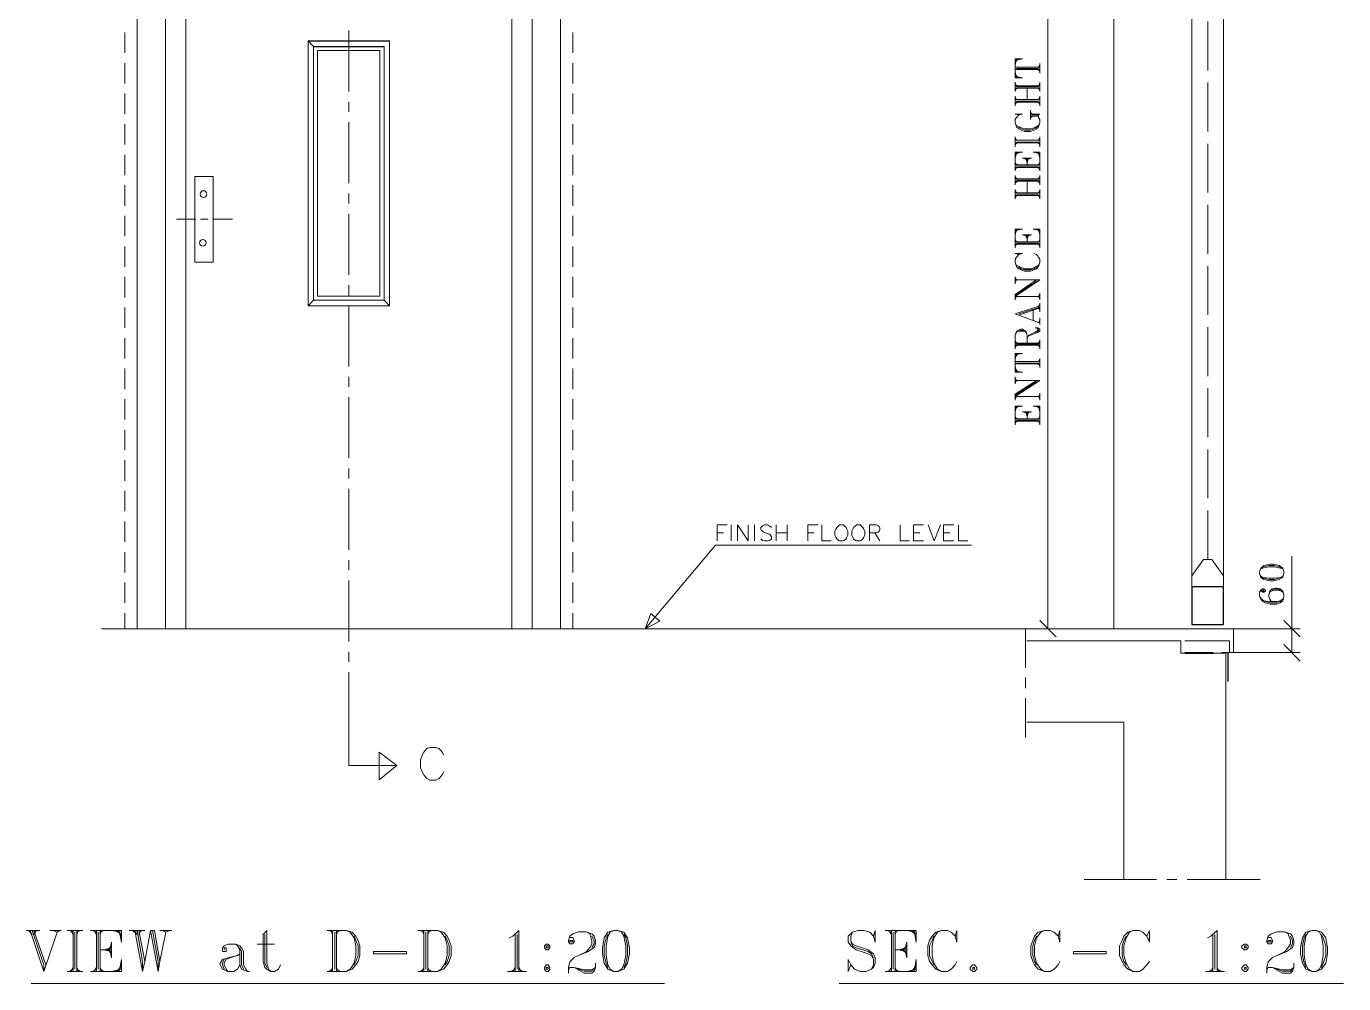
# Model space of a CAD drawing. Header units: millimetres. Extents: x -60342 to 1024385, y -25305 to 32879.
# Drawn here: x -60342 to -57109, y 27649 to 29997 of the extents above; entities that cross this region are included whole.
import ezdxf

# ---------------------------------------------------------------- set-up
doc = ezdxf.new("R2010")
doc.units = ezdxf.units.MM
doc.linetypes.add('ACAD_ISO02W100', pattern=[15, 12, -3])
doc.layers.add('DL', color=8, linetype='ACAD_ISO02W100', lineweight=0)

msp = doc.modelspace()

# ---------------------------------------------------------------- linework, layer by layer
at = {"color": 7, "linetype": 'Continuous', "lineweight": 20, "transparency": 33554666}
for p, q in [((-59150.779, 30893.38, -137), (-59150.779, 28519.12, -137)), ((-60000.779, 30519.539, -137), (-60000.779, 28519.12, -137)), ((-59100.779, 30519.539, -137), (-59100.779, 28519.12, -137)), ((-59926.169, 29523.851, -137), (-59973.561, 29523.851, -137)), ((-59895.943, 29523.851, -137), (-59914.228, 29523.851, -137)), ((-59885.363, 29523.851, -137), (-59835.788, 29523.851, -137)), ((-57481.153, 28649.319, -137), (-57452.661, 28689.319, -137)), ((-57452.661, 28689.319, -137), (-57432.212, 28689.319, -137)), ((-57403.719, 28649.319, -137), (-57432.212, 28689.319, -137))]:
    msp.add_line(p, q, dxfattribs=at)
for p, q in [((-59650.548, 29961.578, -137), (-59450.761, 29961.578, -137)), ((-59637.223, 29948.254, -137), (-59464.085, 29948.254, -137))]:
    msp.add_line(p, q)
at = {"color": 7, "linetype": 'Continuous', "lineweight": 20, "true_color": 0x000007, "transparency": 33554666, "elevation": -137}
for points in [[(-57673.114, 28519.12), (-57673.114, 31188.08)], [(-57834.522, 28519.12), (-57834.522, 31005.845)], [(-60070.284, 28519.12), (-60070.284, 30689.277), (-59031.025, 30689.277), (-59031.025, 28519.12)], [(-57481.153, 28529.534), (-57481.153, 30539.324), (-57403.719, 30539.324)], [(-57403.719, 28529.534), (-57403.719, 30539.324)], [(-57914.706, 29913.477), (-57897.003, 29917.643)], [(-57914.706, 29902.023), (-57911.582, 29917.643)], [(-57914.706, 29908.271), (-57908.458, 29917.643)], [(-57914.706, 29911.395), (-57906.375, 29917.643)], [(-57897.003, 29917.643), (-57914.706, 29917.643), (-57914.706, 29870.782)], [(-57914.706, 29896.816), (-57854.308, 29896.816)], [(-57914.706, 29891.609), (-57854.308, 29891.609)], [(-57914.706, 29885.361), (-57911.582, 29870.782)], [(-57914.706, 29880.155), (-57908.458, 29870.782)], [(-57914.706, 29877.03), (-57906.375, 29870.782)], [(-57911.582, 29893.692), (-57857.432, 29893.692)], [(-57859.515, 29896.816), (-57854.308, 29899.94)], [(-57859.515, 29891.609), (-57854.308, 29888.485)], [(-57857.432, 29896.816), (-57854.308, 29902.023)], [(-57857.432, 29891.609), (-57854.308, 29885.361)], [(-57854.308, 29882.237), (-57854.308, 29906.188)], [(-57914.706, 29873.906), (-57897.003, 29870.782)], [(-57914.706, 29870.782), (-57897.003, 29870.782)], [(-57914.706, 29837.459), (-57914.706, 29860.369)], [(-57914.706, 29857.245), (-57911.582, 29850.997)], [(-57914.706, 29854.121), (-57908.458, 29850.997)], [(-57914.706, 29850.997), (-57854.308, 29850.997)], [(-57914.706, 29845.79), (-57854.308, 29845.79)], [(-57914.706, 29839.542), (-57911.582, 29845.79)], [(-57914.706, 29842.666), (-57908.458, 29845.79)], [(-57911.582, 29848.914), (-57857.432, 29848.914)], [(-57885.548, 29817.674), (-57885.548, 29845.79)], [(-57859.515, 29850.997), (-57854.308, 29854.121)], [(-57859.515, 29845.79), (-57854.308, 29842.666)], [(-57857.432, 29850.997), (-57854.308, 29857.245)], [(-57857.432, 29845.79), (-57854.308, 29839.542)], [(-57854.308, 29837.459), (-57854.308, 29860.369)], [(-57914.706, 29802.054), (-57914.706, 29826.005)], [(-57914.706, 29822.881), (-57911.582, 29817.674)], [(-57914.706, 29819.757), (-57908.458, 29817.674)], [(-57914.706, 29817.674), (-57854.308, 29817.674)], [(-57911.582, 29813.509), (-57857.432, 29813.509)], [(-57859.515, 29817.674), (-57854.308, 29819.757)], [(-57857.432, 29817.674), (-57854.308, 29822.881)], [(-57854.308, 29802.054), (-57854.308, 29826.005)], [(-57914.706, 29811.426), (-57854.308, 29811.426)], [(-57914.706, 29806.219), (-57911.582, 29811.426)], [(-57914.706, 29808.302), (-57908.458, 29811.426)], [(-57906.375, 29780.186), (-57914.706, 29782.268), (-57897.003, 29782.268), (-57906.375, 29780.186), (-57911.582, 29773.938), (-57914.706, 29768.731), (-57914.706, 29760.4), (-57911.582, 29751.028), (-57906.375, 29745.821), (-57900.127, 29742.697), (-57891.796, 29739.573), (-57877.218, 29739.573), (-57868.887, 29742.697), (-57862.639, 29745.821), (-57857.432, 29751.028), (-57854.308, 29760.4), (-57854.308, 29768.731), (-57857.432, 29773.938), (-57857.432, 29780.186), (-57854.308, 29782.268), (-57877.218, 29782.268)], [(-57877.218, 29768.731), (-57877.218, 29791.64)], [(-57877.218, 29788.516), (-57875.135, 29782.268)], [(-57877.218, 29785.392), (-57870.969, 29782.268)], [(-57875.135, 29780.186), (-57859.515, 29780.186)], [(-57859.515, 29811.426), (-57854.308, 29808.302)], [(-57857.432, 29811.426), (-57854.308, 29806.219)], [(-57914.706, 29760.4), (-57911.582, 29754.152), (-57902.21, 29748.945), (-57891.796, 29745.821), (-57877.218, 29745.821), (-57865.763, 29748.945), (-57857.432, 29754.152), (-57854.308, 29760.4)], [(-57906.375, 29748.945), (-57900.127, 29745.821), (-57891.796, 29742.697), (-57877.218, 29742.697), (-57868.887, 29745.821), (-57862.639, 29748.945)], [(-57877.218, 29770.814), (-57875.135, 29777.062)], [(-57877.218, 29773.938), (-57870.969, 29777.062)], [(-57877.218, 29777.062), (-57859.515, 29777.062), (-57857.432, 29773.938)], [(-57914.706, 29702.085), (-57914.706, 29726.036)], [(-57914.706, 29722.912), (-57911.582, 29717.705)], [(-57914.706, 29719.788), (-57908.458, 29717.705)], [(-57914.706, 29717.705), (-57854.308, 29717.705)], [(-57859.515, 29717.705), (-57854.308, 29719.788)], [(-57857.432, 29717.705), (-57854.308, 29722.912)], [(-57854.308, 29702.085), (-57854.308, 29726.036)], [(-57914.706, 29711.457), (-57854.308, 29711.457)], [(-57914.706, 29706.25), (-57911.582, 29711.457)], [(-57914.706, 29708.333), (-57908.458, 29711.457)], [(-57914.706, 29642.729), (-57914.706, 29688.548), (-57897.003, 29688.548)], [(-57914.706, 29673.969), (-57911.582, 29688.548)], [(-57914.706, 29680.217), (-57908.458, 29688.548)], [(-57914.706, 29682.3), (-57906.375, 29688.548)], [(-57914.706, 29685.424), (-57897.003, 29688.548)], [(-57911.582, 29713.54), (-57857.432, 29713.54)], [(-57854.308, 29642.729), (-57854.308, 29688.548), (-57870.969, 29688.548)], [(-57854.308, 29685.424), (-57870.969, 29688.548)], [(-57854.308, 29682.3), (-57862.639, 29688.548)], [(-57859.515, 29711.457), (-57854.308, 29708.333)], [(-57854.308, 29680.217), (-57859.515, 29688.548)], [(-57857.432, 29711.457), (-57854.308, 29706.25)], [(-57854.308, 29673.969), (-57857.432, 29688.548)], [(-57914.706, 29662.514), (-57911.582, 29657.307)], [(-57914.706, 29660.431), (-57908.458, 29657.307)], [(-57914.706, 29657.307), (-57854.308, 29657.307)], [(-57914.706, 29651.059), (-57854.308, 29651.059)], [(-57914.706, 29645.853), (-57911.582, 29651.059)], [(-57914.706, 29648.977), (-57908.458, 29651.059)], [(-57911.582, 29654.183), (-57857.432, 29654.183)], [(-57897.003, 29673.969), (-57875.135, 29673.969)], [(-57897.003, 29673.969), (-57885.548, 29670.845), (-57875.135, 29673.969)], [(-57891.796, 29673.969), (-57885.548, 29668.762), (-57880.342, 29673.969)], [(-57888.672, 29673.969), (-57885.548, 29662.514), (-57882.424, 29673.969)], [(-57885.548, 29657.307), (-57885.548, 29673.969)], [(-57859.515, 29657.307), (-57854.308, 29660.431)], [(-57859.515, 29651.059), (-57854.308, 29648.977)], [(-57857.432, 29657.307), (-57854.308, 29662.514)], [(-57857.432, 29651.059), (-57854.308, 29645.853)], [(-57914.706, 29608.364), (-57914.706, 29631.274)], [(-57914.706, 29628.15), (-57911.582, 29622.943)], [(-57914.706, 29626.067), (-57908.458, 29622.943)], [(-57914.706, 29622.943), (-57854.308, 29622.943)], [(-57914.706, 29617.736), (-57854.308, 29617.736)], [(-57914.706, 29613.571), (-57908.458, 29617.736)], [(-57914.706, 29611.488), (-57911.582, 29617.736)], [(-57911.582, 29619.819), (-57857.432, 29619.819)], [(-57885.548, 29588.579), (-57885.548, 29617.736)], [(-57859.515, 29622.943), (-57854.308, 29626.067)], [(-57859.515, 29617.736), (-57854.308, 29613.571)], [(-57857.432, 29622.943), (-57854.308, 29628.15)], [(-57857.432, 29617.736), (-57854.308, 29611.488)], [(-57854.308, 29608.364), (-57854.308, 29631.274)], [(-57914.706, 29574), (-57914.706, 29596.909)], [(-57914.706, 29593.785), (-57911.582, 29588.579)], [(-57914.706, 29591.703), (-57908.458, 29588.579)], [(-57914.706, 29588.579), (-57854.308, 29588.579)], [(-57911.582, 29585.455), (-57857.432, 29585.455)], [(-57859.515, 29588.579), (-57854.308, 29591.703)], [(-57857.432, 29588.579), (-57854.308, 29593.785)], [(-57854.308, 29574), (-57854.308, 29596.909)], [(-57914.706, 29582.331), (-57854.308, 29582.331)], [(-57914.706, 29577.124), (-57911.582, 29582.331)], [(-57914.706, 29580.248), (-57908.458, 29582.331)], [(-57859.515, 29582.331), (-57854.308, 29580.248)], [(-57857.432, 29582.331), (-57854.308, 29577.124)], [(-57914.706, 29485.486), (-57911.582, 29500.065)], [(-57914.706, 29491.734), (-57908.458, 29500.065)], [(-57914.706, 29494.858), (-57906.375, 29500.065)], [(-57914.706, 29496.941), (-57897.003, 29500.065)], [(-57914.706, 29454.246), (-57914.706, 29500.065), (-57897.003, 29500.065)], [(-57854.308, 29496.941), (-57870.969, 29500.065)], [(-57854.308, 29454.246), (-57854.308, 29500.065), (-57870.969, 29500.065)], [(-57854.308, 29494.858), (-57862.639, 29500.065)], [(-57854.308, 29491.734), (-57859.515, 29500.065)], [(-57854.308, 29485.486), (-57857.432, 29500.065)], [(-57914.706, 29475.072), (-57911.582, 29468.824)], [(-57914.706, 29470.907), (-57908.458, 29468.824)], [(-57914.706, 29468.824), (-57854.308, 29468.824)], [(-57914.706, 29462.576), (-57854.308, 29462.576)], [(-57914.706, 29460.494), (-57908.458, 29462.576)], [(-57914.706, 29457.37), (-57911.582, 29462.576)], [(-57911.582, 29465.7), (-57857.432, 29465.7)], [(-57897.003, 29485.486), (-57875.135, 29485.486)], [(-57897.003, 29485.486), (-57885.548, 29482.362), (-57875.135, 29485.486)], [(-57891.796, 29485.486), (-57885.548, 29480.279), (-57880.342, 29485.486)], [(-57888.672, 29485.486), (-57885.548, 29475.072), (-57882.424, 29485.486)], [(-57885.548, 29468.824), (-57885.548, 29485.486)], [(-57859.515, 29468.824), (-57854.308, 29470.907)], [(-57859.515, 29462.576), (-57854.308, 29460.494)], [(-57857.432, 29468.824), (-57854.308, 29475.072)], [(-57857.432, 29462.576), (-57854.308, 29457.37)], [(-57906.375, 29437.584), (-57914.706, 29439.667), (-57897.003, 29439.667), (-57906.375, 29437.584), (-57911.582, 29431.336), (-57914.706, 29426.129), (-57914.706, 29417.799), (-57911.582, 29408.427), (-57906.375, 29402.178), (-57900.127, 29400.096), (-57891.796, 29396.972), (-57877.218, 29396.972), (-57868.887, 29400.096), (-57862.639, 29402.178), (-57857.432, 29408.427), (-57854.308, 29417.799), (-57854.308, 29426.129), (-57857.432, 29431.336), (-57862.639, 29437.584), (-57868.887, 29439.667)], [(-57914.706, 29417.799), (-57911.582, 29411.551), (-57902.21, 29406.344), (-57891.796, 29402.178), (-57877.218, 29402.178), (-57865.763, 29406.344), (-57857.432, 29411.551), (-57854.308, 29417.799)], [(-57906.375, 29406.344), (-57900.127, 29402.178), (-57891.796, 29400.096), (-57877.218, 29400.096), (-57868.887, 29402.178), (-57862.639, 29406.344)], [(-57914.706, 29365.732), (-57914.706, 29382.393)], [(-57914.706, 29368.856), (-57911.582, 29375.104), (-57914.706, 29380.31)], [(-57914.706, 29339.698), (-57862.639, 29375.104)], [(-57857.432, 29334.491), (-57914.706, 29334.491), (-57854.308, 29375.104)], [(-57914.706, 29337.615), (-57862.639, 29370.938)], [(-57911.582, 29375.104), (-57854.308, 29375.104)], [(-57914.706, 29326.161), (-57914.706, 29339.698)], [(-57914.706, 29328.243), (-57911.582, 29334.491)], [(-57854.308, 29328.243), (-57857.432, 29334.491), (-57854.308, 29339.698)], [(-57854.308, 29326.161), (-57854.308, 29342.822)], [(-57914.706, 29291.796), (-57854.308, 29311.582)], [(-57906.375, 29291.796), (-57854.308, 29308.458)], [(-57906.375, 29288.672), (-57854.308, 29306.375)], [(-57870.969, 29277.217), (-57870.969, 29302.21)], [(-57859.515, 29308.458), (-57854.308, 29314.706)], [(-57859.515, 29306.375), (-57854.308, 29302.21)], [(-57857.432, 29306.375), (-57854.308, 29300.127)], [(-57854.308, 29297.003), (-57854.308, 29317.83)], [(-57914.706, 29291.796), (-57857.432, 29270.969)], [(-57854.308, 29268.887), (-57857.432, 29270.969), (-57854.308, 29277.217)], [(-57854.308, 29265.763), (-57854.308, 29282.424)], [(-57914.706, 29206.406), (-57914.706, 29239.729), (-57911.582, 29249.101), (-57908.458, 29251.184), (-57902.21, 29254.308), (-57897.003, 29254.308), (-57891.796, 29251.184), (-57888.672, 29249.101), (-57885.548, 29239.729), (-57885.548, 29219.944)], [(-57914.706, 29239.729), (-57911.582, 29245.977), (-57906.375, 29249.101), (-57894.92, 29249.101), (-57888.672, 29245.977), (-57885.548, 29239.729)], [(-57908.458, 29249.101), (-57902.21, 29251.184), (-57897.003, 29251.184), (-57891.796, 29249.101)], [(-57885.548, 29231.398), (-57882.424, 29237.646), (-57877.218, 29239.729), (-57859.515, 29245.977), (-57854.308, 29249.101), (-57854.308, 29254.308), (-57859.515, 29257.432), (-57865.763, 29257.432)], [(-57882.424, 29237.646), (-57880.342, 29239.729), (-57862.639, 29249.101), (-57859.515, 29251.184), (-57859.515, 29254.308), (-57862.639, 29257.432)], [(-57865.763, 29245.977), (-57859.515, 29249.101), (-57857.432, 29251.184), (-57857.432, 29254.308)], [(-57914.706, 29226.192), (-57911.582, 29219.944)], [(-57914.706, 29223.068), (-57908.458, 29219.944)], [(-57914.706, 29219.944), (-57854.308, 29219.944)], [(-57914.706, 29214.737), (-57854.308, 29214.737)], [(-57914.706, 29208.489), (-57911.582, 29214.737)], [(-57914.706, 29211.613), (-57908.458, 29214.737)], [(-57911.582, 29217.861), (-57857.432, 29217.861)], [(-57859.515, 29219.944), (-57854.308, 29223.068)], [(-57859.515, 29214.737), (-57854.308, 29211.613)], [(-57857.432, 29219.944), (-57854.308, 29226.192)], [(-57857.432, 29214.737), (-57854.308, 29208.489)], [(-57854.308, 29206.406), (-57854.308, 29228.274)], [(-57914.706, 29188.703), (-57906.375, 29194.951)], [(-57914.706, 29191.827), (-57897.003, 29194.951)], [(-57914.706, 29180.373), (-57911.582, 29194.951)], [(-57914.706, 29185.579), (-57908.458, 29194.951)], [(-57897.003, 29194.951), (-57914.706, 29194.951), (-57914.706, 29149.132)], [(-57914.706, 29175.166), (-57854.308, 29175.166)], [(-57914.706, 29168.918), (-57854.308, 29168.918)], [(-57911.582, 29171.001), (-57857.432, 29171.001)], [(-57859.515, 29175.166), (-57854.308, 29177.249)], [(-57859.515, 29168.918), (-57854.308, 29165.794)], [(-57857.432, 29175.166), (-57854.308, 29180.373)], [(-57857.432, 29168.918), (-57854.308, 29162.67)], [(-57854.308, 29160.587), (-57854.308, 29182.455)], [(-57914.706, 29162.67), (-57911.582, 29149.132)], [(-57914.706, 29157.463), (-57908.458, 29149.132)], [(-57914.706, 29154.339), (-57906.375, 29149.132)], [(-57914.706, 29151.215), (-57897.003, 29149.132)], [(-57914.706, 29149.132), (-57897.003, 29149.132)], [(-57914.706, 29119.975), (-57914.706, 29137.678)], [(-57914.706, 29123.099), (-57911.582, 29128.306), (-57914.706, 29134.554)], [(-57914.706, 29094.983), (-57862.639, 29128.306)], [(-57857.432, 29088.735), (-57914.706, 29088.735), (-57854.308, 29128.306)], [(-57914.706, 29091.859), (-57862.639, 29126.223)], [(-57911.582, 29128.306), (-57854.308, 29128.306)], [(-57914.706, 29080.404), (-57914.706, 29094.983)], [(-57914.706, 29082.486), (-57911.582, 29088.735)], [(-57854.308, 29082.486), (-57857.432, 29088.735), (-57854.308, 29094.983)], [(-57854.308, 29080.404), (-57854.308, 29097.065)], [(-57914.706, 29060.618), (-57906.375, 29065.825)], [(-57914.706, 29051.246), (-57911.582, 29065.825)], [(-57914.706, 29057.494), (-57908.458, 29065.825)], [(-57914.706, 29062.701), (-57897.003, 29065.825)], [(-57914.706, 29020.006), (-57914.706, 29065.825), (-57897.003, 29065.825)], [(-57914.706, 29039.791), (-57911.582, 29034.585)], [(-57914.706, 29037.709), (-57908.458, 29034.585)], [(-57897.003, 29051.246), (-57875.135, 29051.246)], [(-57897.003, 29051.246), (-57885.548, 29049.164), (-57875.135, 29051.246)], [(-57891.796, 29051.246), (-57885.548, 29046.039), (-57880.342, 29051.246)], [(-57888.672, 29051.246), (-57885.548, 29039.791), (-57882.424, 29051.246)], [(-57885.548, 29034.585), (-57885.548, 29051.246)], [(-57854.308, 29020.006), (-57854.308, 29065.825), (-57870.969, 29065.825)], [(-57854.308, 29062.701), (-57870.969, 29065.825)], [(-57854.308, 29060.618), (-57862.639, 29065.825)], [(-57854.308, 29057.494), (-57859.515, 29065.825)], [(-57859.515, 29034.585), (-57854.308, 29037.709)], [(-57854.308, 29051.246), (-57857.432, 29065.825)], [(-57857.432, 29034.585), (-57854.308, 29039.791)], [(-57914.706, 29034.585), (-57854.308, 29034.585)], [(-57914.706, 29028.337), (-57854.308, 29028.337)], [(-57914.706, 29023.13), (-57911.582, 29028.337)], [(-57914.706, 29026.254), (-57908.458, 29028.337)], [(-57911.582, 29031.461), (-57857.432, 29031.461)], [(-57859.515, 29028.337), (-57854.308, 29026.254)], [(-57857.432, 29028.337), (-57854.308, 29023.13)], [(-58646.769, 28734.678), (-58646.769, 28774.249), (-58621.777, 28774.249)], [(-58646.769, 28754.464), (-58631.149, 28754.464)], [(-58612.405, 28734.678), (-58612.405, 28774.249)], [(-58596.785, 28734.678), (-58596.785, 28774.249), (-58570.751, 28734.678), (-58570.751, 28774.249)], [(-58555.131, 28734.678), (-58555.131, 28774.249)], [(-58513.478, 28768.001), (-58517.643, 28772.167), (-58522.85, 28774.249), (-58530.139, 28774.249), (-58535.346, 28772.167), (-58539.511, 28768.001), (-58539.511, 28763.836), (-58537.428, 28760.712), (-58535.346, 28758.629), (-58532.222, 28756.546), (-58520.767, 28752.381), (-58517.643, 28751.34), (-58515.56, 28749.257), (-58513.478, 28745.092), (-58513.478, 28739.885), (-58517.643, 28735.72), (-58522.85, 28734.678), (-58530.139, 28734.678), (-58535.346, 28735.72), (-58539.511, 28739.885)], [(-58502.023, 28734.678), (-58502.023, 28774.249)], [(-58502.023, 28754.464), (-58474.948, 28754.464)], [(-58474.948, 28774.249), (-58474.948, 28734.678)], [(-58423.922, 28734.678), (-58423.922, 28774.249), (-58398.93, 28774.249)], [(-58423.922, 28754.464), (-58408.302, 28754.464)], [(-58389.558, 28774.249), (-58389.558, 28734.678), (-58366.648, 28734.678)], [(-58272.927, 28734.678), (-58272.927, 28774.249), (-58256.266, 28774.249), (-58251.059, 28772.167), (-58248.977, 28770.084), (-58246.894, 28765.918), (-58246.894, 28762.794), (-58248.977, 28758.629), (-58251.059, 28756.546), (-58256.266, 28754.464), (-58272.927, 28754.464)], [(-58259.39, 28754.464), (-58246.894, 28734.678)], [(-58196.91, 28774.249), (-58196.91, 28734.678), (-58174, 28734.678)], [(-58164.628, 28734.678), (-58164.628, 28774.249), (-58139.636, 28774.249)], [(-58164.628, 28754.464), (-58149.008, 28754.464)], [(-58128.181, 28774.249), (-58113.602, 28734.678), (-58097.982, 28774.249)], [(-58090.693, 28734.678), (-58090.693, 28774.249), (-58065.7, 28774.249)], [(-58090.693, 28754.464), (-58075.073, 28754.464)], [(-58054.246, 28774.249), (-58054.246, 28734.678), (-58031.336, 28734.678)], [(-58650.935, 28724.265), (-58021.964, 28724.265)], [(-58164.628, 28734.678), (-58139.636, 28734.678)], [(-58090.693, 28734.678), (-58065.7, 28734.678)], [(-57236.063, 28460.805), (-57236.063, 28697.19)], [(-57255.849, 28659.702), (-57257.931, 28665.95), (-57264.18, 28668.032), (-57278.758, 28671.156), (-57292.296, 28671.156), (-57306.875, 28668.032), (-57312.081, 28665.95), (-57315.205, 28659.702)], [(-57315.205, 28654.495), (-57312.081, 28648.247), (-57306.875, 28645.123), (-57292.296, 28643.04), (-57278.758, 28643.04), (-57264.18, 28645.123), (-57257.931, 28648.247), (-57255.849, 28654.495)], [(-57261.056, 28668.032), (-57267.304, 28671.156), (-57278.758, 28674.28), (-57292.296, 28674.28), (-57304.792, 28671.156), (-57309.999, 28668.032)], [(-57309.999, 28613.883), (-57309.999, 28611.8), (-57306.875, 28608.676), (-57304.792, 28608.676), (-57300.627, 28611.8), (-57300.627, 28613.883), (-57304.792, 28617.007), (-57306.875, 28617.007), (-57312.081, 28613.883), (-57315.205, 28608.676), (-57315.205, 28599.304), (-57312.081, 28592.014), (-57306.875, 28585.766), (-57300.627, 28582.642), (-57290.213, 28579.518), (-57272.51, 28579.518), (-57264.18, 28582.642), (-57257.931, 28587.849), (-57255.849, 28597.221), (-57255.849, 28602.428), (-57257.931, 28611.8), (-57264.18, 28617.007), (-57272.51, 28619.089), (-57275.634, 28619.089), (-57283.965, 28617.007), (-57290.213, 28611.8), (-57292.296, 28602.428), (-57292.296, 28597.221), (-57290.213, 28592.014), (-57287.089, 28587.849), (-57280.841, 28585.766)], [(-57309.999, 28645.123), (-57304.792, 28643.04), (-57292.296, 28639.916), (-57278.758, 28639.916), (-57267.304, 28643.04), (-57261.056, 28645.123)], [(-57264.18, 28613.883), (-57269.386, 28617.007), (-57278.758, 28617.007), (-57283.965, 28613.883)], [(-57315.205, 28599.304), (-57312.081, 28594.097), (-57309.999, 28592.014), (-57304.792, 28587.849), (-57292.296, 28585.766), (-57272.51, 28585.766), (-57264.18, 28587.849), (-57257.931, 28592.014), (-57255.849, 28597.221)], [(-57306.875, 28587.849), (-57300.627, 28585.766), (-57290.213, 28582.642), (-57272.51, 28582.642), (-57264.18, 28585.766), (-57261.056, 28587.849)], [(-57255.849, 28602.428), (-57257.931, 28608.676), (-57261.056, 28611.8), (-57269.386, 28613.883), (-57278.758, 28613.883), (-57287.089, 28611.8), (-57290.213, 28608.676), (-57292.296, 28602.428)], [(-57889.714, 28520.162), (-57889.714, 28423.317)], [(-57854.308, 28539.947), (-57814.737, 28499.335)], [(-57453.704, 28529.534), (-57403.719, 28529.534)], [(-57378.727, 28460.805), (-57378.727, 28519.12)], [(-57215.236, 28499.335), (-57255.849, 28539.947)], [(-57886.59, 28489.963), (-57508.582, 28489.963)], [(-57508.582, 28459.764), (-57508.582, 28489.963)], [(-57498.498, 28489.963), (-57389.141, 28489.963)], [(-57389.141, 28460.805), (-57389.141, 28489.963)], [(-57508.582, 28459.764), (-57398.2, 28459.764)], [(-57498.482, 28460.805), (-57428.712, 28460.805)], [(-57498.482, 28458.723), (-57428.712, 28458.723)], [(-57408.926, 28460.805), (-57215.236, 28460.805)], [(-57398.2, 27903.687), (-57398.2, 28459.764)], [(-57392.993, 28389.994), (-57392.993, 28460.805)], [(-57391.952, 28389.994), (-57391.952, 28460.805)], [(-57255.849, 28480.591), (-57215.236, 28439.978)], [(-57889.714, 28399.366), (-57889.714, 28373.332)], [(-57889.714, 28349.382), (-57889.714, 28252.537)], [(-57886.59, 28290.025), (-57648.122, 28290.025), (-57648.122, 27903.687)], [(-57746.008, 27903.687), (-57567.939, 27903.687)], [(-57542.947, 27903.687), (-57517.954, 27903.687)], [(-57492.962, 27903.687), (-57313.851, 27903.687)], [(-60342.074, 27778.726), (-60308.751, 27778.726)], [(-60336.868, 27778.726), (-60327.495, 27769.354)], [(-60332.702, 27778.726), (-60299.379, 27678.757), (-60299.379, 27694.377), (-60327.495, 27778.726)], [(-60318.123, 27778.726), (-60323.33, 27769.354)], [(-60313.958, 27778.726), (-60323.33, 27774.561)], [(-60323.33, 27778.726), (-60294.173, 27694.377)], [(-60284.8, 27778.726), (-60256.684, 27778.726)], [(-60275.428, 27778.726), (-60266.056, 27774.561), (-60260.85, 27778.726)], [(-60242.105, 27778.726), (-60203.576, 27778.726)], [(-60236.899, 27778.726), (-60227.527, 27774.561)], [(-60232.733, 27778.726), (-60227.527, 27769.354)], [(-60227.527, 27778.726), (-60227.527, 27678.757)], [(-60218.155, 27778.726), (-60218.155, 27678.757)], [(-60213.989, 27778.726), (-60218.155, 27769.354)], [(-60208.782, 27778.726), (-60218.155, 27774.561)], [(-60184.832, 27778.726), (-60108.814, 27778.726), (-60108.814, 27750.61)], [(-60180.666, 27778.726), (-60170.253, 27774.561)], [(-60175.46, 27778.726), (-60170.253, 27769.354)], [(-60170.253, 27778.726), (-60170.253, 27678.757)], [(-60160.881, 27778.726), (-60160.881, 27678.757)], [(-60151.509, 27778.726), (-60160.881, 27774.561)], [(-60156.715, 27778.726), (-60160.881, 27769.354)], [(-60132.764, 27778.726), (-60108.814, 27774.561)], [(-60123.392, 27778.726), (-60108.814, 27769.354)], [(-60118.186, 27778.726), (-60108.814, 27765.189)], [(-60114.02, 27778.726), (-60108.814, 27750.61)], [(-60090.069, 27778.726), (-60051.54, 27778.726)], [(-60084.863, 27778.726), (-60070.284, 27774.561)], [(-60080.697, 27778.726), (-60070.284, 27769.354)], [(-60075.491, 27778.726), (-60056.747, 27678.757), (-60056.747, 27702.708), (-60070.284, 27778.726)], [(-60060.912, 27778.726), (-60066.119, 27769.354)], [(-60056.747, 27778.726), (-60066.119, 27774.561)], [(-60066.119, 27778.726), (-60051.54, 27702.708), (-60036.961, 27778.726)], [(-60036.961, 27778.726), (-60027.589, 27778.726)], [(-60036.961, 27778.726), (-60018.217, 27678.757), (-60018.217, 27702.708), (-60032.796, 27778.726)], [(-60027.589, 27778.726), (-60014.051, 27702.708), (-59999.473, 27774.561)], [(-60014.051, 27778.726), (-59984.894, 27778.726)], [(-60008.845, 27778.726), (-59999.473, 27774.561), (-59990.101, 27778.726)], [(-59761.005, 27769.354), (-59751.633, 27778.726), (-59751.633, 27698.543), (-59747.468, 27683.964), (-59742.261, 27678.757)], [(-59603.763, 27778.726), (-59556.902, 27778.726), (-59542.324, 27774.561), (-59532.951, 27765.189), (-59527.745, 27754.775), (-59523.579, 27741.238), (-59523.579, 27717.287), (-59527.745, 27702.708), (-59532.951, 27694.377), (-59542.324, 27683.964), (-59556.902, 27678.757), (-59603.763, 27678.757)], [(-59599.597, 27778.726), (-59590.225, 27774.561)], [(-59594.391, 27778.726), (-59590.225, 27769.354)], [(-59590.225, 27778.726), (-59590.225, 27678.757)], [(-59580.853, 27778.726), (-59580.853, 27678.757)], [(-59575.646, 27778.726), (-59580.853, 27769.354)], [(-59570.44, 27778.726), (-59580.853, 27774.561)], [(-59556.902, 27778.726), (-59547.53, 27774.561), (-59537.117, 27761.023), (-59532.951, 27741.238), (-59532.951, 27717.287), (-59537.117, 27698.543), (-59547.53, 27683.964), (-59556.902, 27678.757)], [(-59380.915, 27778.726), (-59333.014, 27778.726), (-59318.435, 27774.561), (-59309.063, 27765.189), (-59303.856, 27754.775), (-59299.691, 27741.238), (-59299.691, 27717.287), (-59303.856, 27702.708), (-59309.063, 27694.377), (-59318.435, 27683.964), (-59333.014, 27678.757), (-59380.915, 27678.757)], [(-59375.709, 27778.726), (-59366.337, 27774.561)], [(-59370.502, 27778.726), (-59366.337, 27769.354)], [(-59366.337, 27778.726), (-59366.337, 27678.757)], [(-59351.758, 27778.726), (-59356.965, 27769.354)], [(-59347.593, 27778.726), (-59356.965, 27774.561)], [(-59356.965, 27778.726), (-59356.965, 27678.757)], [(-59333.014, 27778.726), (-59323.642, 27774.561), (-59314.27, 27761.023), (-59309.063, 27741.238), (-59309.063, 27717.287), (-59314.27, 27698.543), (-59323.642, 27683.964), (-59333.014, 27678.757)], [(-59133.076, 27678.757), (-59133.076, 27778.726), (-59147.655, 27765.189), (-59157.027, 27761.023)], [(-59008.107, 27761.644), (-59001.1, 27761.644), (-58997.596, 27754.637), (-58997.596, 27751.134), (-59001.1, 27745.878), (-59008.107, 27745.878), (-59011.611, 27751.134), (-59011.611, 27754.637), (-59008.107, 27765.148), (-59001.1, 27770.403), (-58987.086, 27775.659), (-58967.816, 27775.659), (-58953.802, 27770.403), (-58948.546, 27765.148), (-58945.043, 27754.637), (-58945.043, 27745.878), (-58948.546, 27737.119), (-58964.313, 27726.609), (-58987.086, 27717.85), (-58997.596, 27712.594), (-59008.107, 27702.084), (-59011.611, 27688.069), (-59011.611, 27674.055)], [(-58967.816, 27775.659), (-58959.057, 27770.403), (-58953.802, 27754.637), (-58953.802, 27745.878), (-58959.057, 27737.119), (-58967.816, 27726.609), (-58987.086, 27717.85)], [(-58899.815, 27778.726), (-58909.188, 27774.561), (-58914.394, 27765.189), (-58918.56, 27741.238), (-58918.56, 27717.287), (-58914.394, 27694.377), (-58909.188, 27683.964), (-58899.815, 27678.757)], [(-58890.443, 27678.757), (-58881.071, 27683.964), (-58875.865, 27694.377), (-58870.658, 27717.287), (-58870.658, 27741.238), (-58875.865, 27765.189), (-58881.071, 27774.561), (-58890.443, 27778.726)], [(-58262.514, 27765.189), (-58258.349, 27778.726), (-58258.349, 27750.61), (-58262.514, 27765.189), (-58271.886, 27774.561), (-58285.424, 27778.726), (-58301.044, 27778.726), (-58314.581, 27774.561), (-58324.995, 27765.189), (-58324.995, 27750.61), (-58318.747, 27741.238), (-58305.209, 27731.866), (-58276.052, 27721.452), (-58267.721, 27717.287), (-58262.514, 27707.915), (-58262.514, 27694.377), (-58267.721, 27683.964)], [(-58234.398, 27778.726), (-58158.38, 27778.726), (-58158.38, 27750.61)], [(-58229.191, 27778.726), (-58218.778, 27774.561)], [(-58225.026, 27778.726), (-58218.778, 27769.354)], [(-58218.778, 27778.726), (-58218.778, 27678.757)], [(-58209.406, 27778.726), (-58209.406, 27678.757)], [(-58205.24, 27778.726), (-58209.406, 27769.354)], [(-58201.075, 27778.726), (-58209.406, 27774.561)], [(-58181.289, 27778.726), (-58158.38, 27774.561)], [(-58171.917, 27778.726), (-58158.38, 27769.354)], [(-58167.752, 27778.726), (-58158.38, 27765.189)], [(-58162.545, 27778.726), (-58158.38, 27750.61)], [(-58062.576, 27765.189), (-58058.411, 27778.726), (-58058.411, 27750.61), (-58062.576, 27765.189), (-58071.948, 27774.561), (-58081.321, 27778.726), (-58095.899, 27778.726), (-58109.437, 27774.561), (-58118.809, 27765.189), (-58125.057, 27754.775), (-58129.222, 27741.238), (-58129.222, 27717.287), (-58125.057, 27702.708), (-58118.809, 27694.377), (-58109.437, 27683.964), (-58095.899, 27678.757), (-58081.321, 27678.757), (-58071.948, 27683.964), (-58062.576, 27694.377), (-58058.411, 27702.708)], [(-58095.899, 27778.726), (-58105.271, 27774.561), (-58114.644, 27761.023), (-58118.809, 27741.238), (-58118.809, 27717.287), (-58114.644, 27698.543), (-58105.271, 27683.964), (-58095.899, 27678.757)], [(-57809.53, 27765.189), (-57805.365, 27778.726), (-57805.365, 27750.61), (-57809.53, 27765.189), (-57818.902, 27774.561), (-57829.316, 27778.726), (-57842.853, 27778.726), (-57858.473, 27774.561), (-57867.845, 27765.189), (-57872.011, 27754.775), (-57876.176, 27741.238), (-57876.176, 27717.287), (-57872.011, 27702.708), (-57867.845, 27694.377), (-57858.473, 27683.964), (-57842.853, 27678.757), (-57829.316, 27678.757), (-57818.902, 27683.964), (-57809.53, 27694.377), (-57805.365, 27702.708)], [(-57842.853, 27778.726), (-57852.225, 27774.561), (-57862.639, 27761.023), (-57867.845, 27741.238), (-57867.845, 27717.287), (-57862.639, 27698.543), (-57852.225, 27683.964), (-57842.853, 27678.757)], [(-57591.89, 27765.189), (-57585.642, 27778.726), (-57585.642, 27750.61), (-57591.89, 27765.189), (-57601.262, 27774.561), (-57609.593, 27778.726), (-57625.213, 27778.726), (-57638.75, 27774.561), (-57648.122, 27765.189), (-57652.288, 27754.775), (-57658.536, 27741.238), (-57658.536, 27717.287), (-57652.288, 27702.708), (-57648.122, 27694.377), (-57638.75, 27683.964), (-57625.213, 27678.757), (-57609.593, 27678.757), (-57601.262, 27683.964), (-57591.89, 27694.377), (-57585.642, 27702.708)], [(-57625.213, 27778.726), (-57634.585, 27774.561), (-57642.916, 27761.023), (-57648.122, 27741.238), (-57648.122, 27717.287), (-57642.916, 27698.543), (-57634.585, 27683.964), (-57625.213, 27678.757)], [(-57419.027, 27678.757), (-57419.027, 27778.726), (-57434.647, 27765.189), (-57442.978, 27761.023)], [(-57293.88, 27761.644), (-57286.873, 27761.644), (-57283.369, 27754.637), (-57283.369, 27751.134), (-57286.873, 27745.878), (-57293.88, 27745.878), (-57297.383, 27751.134), (-57297.383, 27754.637), (-57293.88, 27765.148), (-57286.873, 27770.403), (-57272.858, 27775.659), (-57253.589, 27775.659), (-57239.574, 27770.403), (-57234.319, 27765.148), (-57230.815, 27754.637), (-57230.815, 27745.878), (-57234.319, 27737.119), (-57250.085, 27726.609), (-57272.858, 27717.85), (-57283.369, 27712.594), (-57293.88, 27702.084), (-57297.383, 27688.069), (-57297.383, 27674.055)], [(-57253.589, 27775.659), (-57244.83, 27770.403), (-57239.574, 27754.637), (-57239.574, 27745.878), (-57244.83, 27737.119), (-57253.589, 27726.609), (-57272.858, 27717.85)], [(-57185.766, 27778.726), (-57196.18, 27774.561), (-57201.386, 27765.189), (-57205.552, 27741.238), (-57205.552, 27717.287), (-57201.386, 27694.377), (-57196.18, 27683.964), (-57185.766, 27678.757)], [(-57176.394, 27678.757), (-57168.064, 27683.964), (-57162.857, 27694.377), (-57158.691, 27717.287), (-57158.691, 27741.238), (-57162.857, 27765.189), (-57168.064, 27774.561), (-57176.394, 27778.726)], [(-60266.056, 27774.561), (-60299.379, 27678.757)], [(-60223.361, 27774.561), (-60223.361, 27683.964)], [(-60166.087, 27774.561), (-60166.087, 27683.964)], [(-60132.764, 27750.61), (-60136.93, 27731.866), (-60132.764, 27712.08)], [(-60132.764, 27750.61), (-60132.764, 27712.08)], [(-59856.809, 27731.866), (-59856.809, 27736.031), (-59851.602, 27736.031), (-59851.602, 27727.7), (-59860.974, 27727.7), (-59860.974, 27736.031), (-59856.809, 27741.238), (-59847.437, 27745.403), (-59827.651, 27745.403), (-59818.279, 27741.238), (-59814.114, 27736.031), (-59808.907, 27727.7), (-59808.907, 27694.377), (-59803.7, 27683.964), (-59799.535, 27678.757)], [(-59827.651, 27745.403), (-59823.486, 27741.238), (-59818.279, 27731.866), (-59818.279, 27694.377), (-59814.114, 27683.964), (-59799.535, 27678.757), (-59794.328, 27678.757)], [(-59775.584, 27745.403), (-59732.889, 27745.403)], [(-59761.005, 27769.354), (-59761.005, 27702.708), (-59756.84, 27688.129), (-59751.633, 27683.964), (-59742.261, 27678.757), (-59732.889, 27678.757), (-59723.517, 27683.964), (-59718.31, 27694.377)], [(-59756.84, 27769.354), (-59756.84, 27698.543), (-59751.633, 27688.129)], [(-59585.019, 27774.561), (-59585.019, 27683.964)], [(-59537.117, 27765.189), (-59532.951, 27754.775), (-59527.745, 27741.238), (-59527.745, 27717.287), (-59532.951, 27702.708), (-59537.117, 27694.377)], [(-59361.13, 27774.561), (-59361.13, 27683.964)], [(-59314.27, 27765.189), (-59309.063, 27754.775), (-59303.856, 27741.238), (-59303.856, 27717.287), (-59309.063, 27702.708), (-59314.27, 27694.377)], [(-59142.448, 27769.354), (-59142.448, 27678.757)], [(-59137.241, 27769.354), (-59137.241, 27683.964)], [(-58953.802, 27765.148), (-58948.546, 27754.637), (-58948.546, 27745.878), (-58953.802, 27737.119)], [(-58914.394, 27769.354), (-58918.56, 27761.023), (-58923.766, 27741.238), (-58923.766, 27717.287), (-58918.56, 27698.543), (-58914.394, 27688.129)], [(-58875.865, 27688.129), (-58870.658, 27698.543), (-58866.492, 27717.287), (-58866.492, 27741.238), (-58870.658, 27761.023), (-58875.865, 27769.354)], [(-58314.581, 27774.561), (-58318.747, 27765.189), (-58318.747, 27754.775), (-58314.581, 27745.403), (-58305.209, 27741.238), (-58276.052, 27731.866), (-58262.514, 27721.452), (-58258.349, 27712.08), (-58258.349, 27698.543), (-58262.514, 27688.129), (-58267.721, 27683.964), (-58281.258, 27678.757), (-58295.837, 27678.757), (-58309.374, 27683.964), (-58318.747, 27694.377), (-58324.995, 27707.915), (-58324.995, 27678.757), (-58318.747, 27694.377)], [(-58318.747, 27750.61), (-58314.581, 27741.238), (-58305.209, 27736.031), (-58276.052, 27727.7), (-58267.721, 27721.452), (-58262.514, 27712.08)], [(-58214.612, 27774.561), (-58214.612, 27683.964)], [(-58181.289, 27750.61), (-58185.455, 27731.866), (-58181.289, 27712.08)], [(-58181.289, 27750.61), (-58181.289, 27712.08)], [(-58114.644, 27765.189), (-58118.809, 27754.775), (-58125.057, 27741.238), (-58125.057, 27717.287), (-58118.809, 27702.708), (-58114.644, 27694.377)], [(-57862.639, 27765.189), (-57867.845, 27754.775), (-57872.011, 27741.238), (-57872.011, 27717.287), (-57867.845, 27702.708), (-57862.639, 27694.377)], [(-57642.916, 27765.189), (-57648.122, 27754.775), (-57652.288, 27741.238), (-57652.288, 27717.287), (-57648.122, 27702.708), (-57642.916, 27694.377)], [(-57429.44, 27769.354), (-57429.44, 27678.757)], [(-57425.275, 27769.354), (-57425.275, 27683.964)], [(-57239.574, 27765.148), (-57234.319, 27754.637), (-57234.319, 27745.878), (-57239.574, 27737.119)], [(-57201.386, 27769.354), (-57205.552, 27761.023), (-57209.717, 27741.238), (-57209.717, 27717.287), (-57205.552, 27698.543), (-57201.386, 27688.129)], [(-57162.857, 27688.129), (-57158.691, 27698.543), (-57152.443, 27717.287), (-57152.443, 27741.238), (-57158.691, 27761.023), (-57162.857, 27769.354)], [(-60160.881, 27731.866), (-60132.764, 27731.866)], [(-60132.764, 27736.031), (-60151.509, 27731.866), (-60132.764, 27727.7)], [(-60132.764, 27741.238), (-60142.137, 27731.866), (-60132.764, 27721.452)], [(-59818.279, 27721.452), (-59823.486, 27717.287), (-59847.437, 27712.08), (-59860.974, 27707.915), (-59866.181, 27698.543), (-59866.181, 27694.377), (-59860.974, 27683.964), (-59847.437, 27678.757), (-59832.858, 27678.757), (-59823.486, 27683.964), (-59818.279, 27694.377)], [(-59823.486, 27717.287), (-59842.23, 27712.08), (-59851.602, 27707.915), (-59856.809, 27698.543), (-59856.809, 27694.377), (-59851.602, 27683.964), (-59847.437, 27678.757)], [(-59818.279, 27736.031), (-59814.114, 27727.7), (-59814.114, 27694.377), (-59808.907, 27683.964)], [(-58209.406, 27731.866), (-58181.289, 27731.866)], [(-58181.289, 27736.031), (-58201.075, 27731.866), (-58181.289, 27727.7)], [(-58181.289, 27741.238), (-58191.703, 27731.866), (-58181.289, 27721.452)], [(-60242.105, 27678.757), (-60203.576, 27678.757)], [(-60227.527, 27683.964), (-60236.899, 27678.757)], [(-60227.527, 27688.129), (-60232.733, 27678.757)], [(-60218.155, 27688.129), (-60213.989, 27678.757)], [(-60218.155, 27683.964), (-60208.782, 27678.757)], [(-60184.832, 27678.757), (-60108.814, 27678.757), (-60108.814, 27707.915)], [(-60170.253, 27683.964), (-60180.666, 27678.757)], [(-60170.253, 27688.129), (-60175.46, 27678.757)], [(-60160.881, 27688.129), (-60156.715, 27678.757)], [(-60160.881, 27683.964), (-60151.509, 27678.757)], [(-60132.764, 27678.757), (-60108.814, 27683.964)], [(-60123.392, 27678.757), (-60108.814, 27688.129)], [(-60118.186, 27678.757), (-60108.814, 27694.377)], [(-60114.02, 27678.757), (-60108.814, 27707.915)], [(-60051.54, 27702.708), (-60056.747, 27678.757)], [(-60014.051, 27702.708), (-60018.217, 27678.757)], [(-59856.809, 27707.915), (-59860.974, 27698.543), (-59860.974, 27694.377), (-59856.809, 27683.964)], [(-59590.225, 27683.964), (-59599.597, 27678.757)], [(-59590.225, 27688.129), (-59594.391, 27678.757)], [(-59580.853, 27688.129), (-59575.646, 27678.757)], [(-59580.853, 27683.964), (-59570.44, 27678.757)], [(-59366.337, 27683.964), (-59375.709, 27678.757)], [(-59366.337, 27688.129), (-59370.502, 27678.757)], [(-59356.965, 27688.129), (-59351.758, 27678.757)], [(-59356.965, 27683.964), (-59347.593, 27678.757)], [(-59161.192, 27678.757), (-59114.332, 27678.757)], [(-59142.448, 27683.964), (-59151.82, 27678.757)], [(-59142.448, 27688.129), (-59147.655, 27678.757)], [(-59133.076, 27688.129), (-59127.869, 27678.757)], [(-59133.076, 27683.964), (-59123.704, 27678.757)], [(-59011.611, 27682.814), (-59008.107, 27688.069), (-58997.596, 27688.069), (-58973.071, 27682.814), (-58953.802, 27682.814), (-58945.043, 27688.069)], [(-58945.043, 27698.58), (-58945.043, 27688.069), (-58948.546, 27679.31), (-58953.802, 27674.055), (-58973.071, 27674.055), (-58997.596, 27688.069), (-58973.071, 27679.31), (-58953.802, 27679.31), (-58948.546, 27682.814)], [(-58234.398, 27678.757), (-58158.38, 27678.757), (-58158.38, 27707.915)], [(-58218.778, 27683.964), (-58229.191, 27678.757)], [(-58218.778, 27688.129), (-58225.026, 27678.757)], [(-58209.406, 27688.129), (-58205.24, 27678.757)], [(-58209.406, 27683.964), (-58201.075, 27678.757)], [(-58181.289, 27678.757), (-58158.38, 27683.964)], [(-58171.917, 27678.757), (-58158.38, 27688.129)], [(-58167.752, 27678.757), (-58158.38, 27694.377)], [(-58162.545, 27678.757), (-58158.38, 27707.915)], [(-57448.185, 27678.757), (-57401.324, 27678.757)], [(-57429.44, 27683.964), (-57438.812, 27678.757)], [(-57429.44, 27688.129), (-57434.647, 27678.757)], [(-57419.027, 27688.129), (-57414.862, 27678.757)], [(-57419.027, 27683.964), (-57409.655, 27678.757)], [(-57297.383, 27682.814), (-57293.88, 27688.069), (-57283.369, 27688.069), (-57258.844, 27682.814), (-57239.574, 27682.814), (-57230.815, 27688.069)], [(-57230.815, 27698.58), (-57230.815, 27688.069), (-57234.319, 27679.31), (-57239.574, 27674.055), (-57258.844, 27674.055), (-57283.369, 27688.069), (-57258.844, 27679.31), (-57239.574, 27679.31), (-57234.319, 27682.814)], [(-60330.619, 27648.558), (-58775.896, 27648.558)], [(-58346.863, 27648.558), (-57108.707, 27648.558)]]:
    msp.add_lwpolyline(points, dxfattribs=at)
at = {"color": 7, "linetype": 'Continuous', "lineweight": 20, "transparency": 33554666, "elevation": -137}
for points in [[(-59950.53, 28519.12), (-59950.53, 30893.38)], [(-60100.483, 29932.222), (-60100.483, 29982.206)], [(-59550.654, 29837.459), (-59550.654, 29987.413)], [(-59000.826, 29982.206), (-59000.826, 29932.222)], [(-59650.548, 29961.578), (-59637.223, 29948.254)], [(-60100.483, 29857.245), (-60100.483, 29907.229)], [(-59000.826, 29907.229), (-59000.826, 29857.245)], [(-60100.483, 29782.268), (-60100.483, 29832.253)], [(-59550.654, 29787.475), (-59550.654, 29812.467)], [(-59000.826, 29832.253), (-59000.826, 29782.268)], [(-60100.483, 29707.292), (-60100.483, 29757.276)], [(-59550.654, 29612.53), (-59550.654, 29762.483)], [(-59000.826, 29757.276), (-59000.826, 29707.292)], [(-60100.483, 29632.315), (-60100.483, 29682.3)], [(-59000.826, 29682.3), (-59000.826, 29632.315)], [(-60100.483, 29557.338), (-60100.483, 29607.323)], [(-59550.654, 29562.545), (-59550.654, 29587.537)], [(-59000.826, 29607.323), (-59000.826, 29557.338)], [(-60100.483, 29482.362), (-60100.483, 29532.346)], [(-59550.654, 29387.6), (-59550.654, 29537.553)], [(-59000.826, 29532.346), (-59000.826, 29482.362)], [(-60100.483, 29407.385), (-60100.483, 29457.37)], [(-59000.826, 29457.37), (-59000.826, 29407.385)], [(-60100.483, 29332.409), (-60100.483, 29382.393)], [(-59550.654, 29337.123), (-59550.654, 29362.115)], [(-59000.826, 29382.393), (-59000.826, 29332.409)], [(-60100.483, 29257.432), (-60100.483, 29307.416)], [(-59650.548, 29311.828), (-59637.223, 29325.152)], [(-59550.654, 29162.67), (-59550.654, 29312.623)], [(-59450.761, 29311.828), (-59464.085, 29325.152)], [(-59000.826, 29307.416), (-59000.826, 29257.432)], [(-60100.483, 29182.455), (-60100.483, 29232.44)], [(-59000.826, 29232.44), (-59000.826, 29182.455)], [(-60100.483, 29107.479), (-60100.483, 29157.463)], [(-59550.654, 29112.685), (-59550.654, 29137.678)], [(-59000.826, 29157.463), (-59000.826, 29107.479)], [(-60100.483, 29032.502), (-60100.483, 29082.486)], [(-59550.654, 28937.74), (-59550.654, 29087.693)], [(-59000.826, 29082.486), (-59000.826, 29032.502)], [(-60100.483, 28957.525), (-60100.483, 29007.51)], [(-59000.826, 29007.51), (-59000.826, 28957.525)], [(-60100.483, 28882.549), (-60100.483, 28932.533)], [(-59550.654, 28887.755), (-59550.654, 28912.748)], [(-59000.826, 28932.533), (-59000.826, 28882.549)], [(-60100.483, 28807.572), (-60100.483, 28857.557)], [(-59550.654, 28712.81), (-59550.654, 28862.763)], [(-59000.826, 28857.557), (-59000.826, 28807.572)], [(-60100.483, 28732.596), (-60100.483, 28782.58)], [(-59000.826, 28782.58), (-59000.826, 28732.596)], [(-58650.935, 28724.265), (-58822.756, 28519.12), (-58787.35, 28537.865), (-58809.219, 28556.609), (-58822.756, 28519.12)], [(-60100.483, 28657.619), (-60100.483, 28707.603)], [(-59550.654, 28662.826), (-59550.654, 28687.818)], [(-59000.826, 28707.603), (-59000.826, 28657.619)], [(-60100.483, 28582.642), (-60100.483, 28632.627)], [(-59550.654, 28487.88), (-59550.654, 28637.833)], [(-59000.826, 28632.627), (-59000.826, 28582.642)], [(-60100.483, 28519.12), (-60100.483, 28557.65)], [(-59000.826, 28557.65), (-59000.826, 28519.12)], [(-60157.757, 28519.12), (-57215.236, 28519.12)], [(-59550.654, 28437.896), (-59550.654, 28462.888)], [(-59550.654, 28183.808), (-59550.654, 28412.903)], [(-59317.105, 28209.498), (-59321.27, 28216.788), (-59328.56, 28225.118), (-59336.891, 28228.242), (-59351.469, 28228.242), (-59358.759, 28225.118), (-59366.048, 28216.788), (-59370.214, 28209.498), (-59374.379, 28198.043), (-59374.379, 28178.258), (-59370.214, 28167.844), (-59366.048, 28160.555), (-59358.759, 28152.224), (-59351.469, 28148.059), (-59336.891, 28148.059), (-59328.56, 28152.224), (-59321.27, 28160.555), (-59317.105, 28167.844)], [(-59475.678, 28216.09), (-59475.678, 28148.403)], [(-59475.678, 28216.09), (-59432.983, 28183.808), (-59475.678, 28148.403)], [(-59550.654, 28183.808), (-59432.983, 28183.808)]]:
    msp.add_lwpolyline(points, dxfattribs=at)
for points in [[(-59650.548, 29961.578), (-59450.761, 29961.578), (-59450.761, 29311.828), (-59650.548, 29311.828)], [(-59637.223, 29948.254), (-59464.085, 29948.254), (-59464.085, 29325.152), (-59637.223, 29325.152)], [(-59627.223, 29937.717), (-59474.085, 29937.717), (-59474.085, 29335.152), (-59627.223, 29335.152)], [(-59883.763, 29629.226), (-59928.21, 29629.226), (-59928.21, 29418.475), (-59883.763, 29418.475)]]:
    msp.add_lwpolyline(points, close=True, dxfattribs=at)
at = {"color": 7, "linetype": 'Continuous', "lineweight": 20, "true_color": 0x000007, "transparency": 33554666, "elevation": -137}
for points in [[(-58345.821, 28774.249), (-58348.945, 28772.167), (-58353.111, 28768.001), (-58355.194, 28763.836), (-58357.276, 28758.629), (-58357.276, 28749.257), (-58355.194, 28744.05), (-58353.111, 28739.885), (-58348.945, 28735.72), (-58345.821, 28734.678), (-58337.491, 28734.678), (-58334.367, 28735.72), (-58330.201, 28739.885), (-58328.119, 28744.05), (-58326.036, 28749.257), (-58326.036, 28758.629), (-58328.119, 28763.836), (-58330.201, 28768.001), (-58334.367, 28772.167), (-58337.491, 28774.249)], [(-58304.168, 28774.249), (-58307.292, 28772.167), (-58311.457, 28768.001), (-58313.54, 28763.836), (-58315.623, 28758.629), (-58315.623, 28749.257), (-58313.54, 28744.05), (-58311.457, 28739.885), (-58307.292, 28735.72), (-58304.168, 28734.678), (-58295.837, 28734.678), (-58292.713, 28735.72), (-58288.548, 28739.885), (-58286.465, 28744.05), (-58284.382, 28749.257), (-58284.382, 28758.629), (-58286.465, 28763.836), (-58288.548, 28768.001), (-58292.713, 28772.167), (-58295.837, 28774.249)], [(-57315.205, 28654.495), (-57312.081, 28645.123), (-57304.792, 28639.916), (-57290.213, 28636.792), (-57280.841, 28636.792), (-57267.304, 28639.916), (-57257.931, 28645.123), (-57255.849, 28654.495), (-57255.849, 28659.702), (-57257.931, 28668.032), (-57267.304, 28674.28), (-57280.841, 28677.404), (-57290.213, 28677.404), (-57304.792, 28674.28), (-57312.081, 28668.032), (-57315.205, 28659.702)], [(-57306.875, 28611.8), (-57304.792, 28611.8), (-57304.792, 28613.883), (-57306.875, 28613.883)], [(-58899.815, 27778.726), (-58914.394, 27774.561), (-58923.766, 27761.023), (-58927.932, 27736.031), (-58927.932, 27721.452), (-58923.766, 27698.543), (-58914.394, 27683.964), (-58899.815, 27678.757), (-58890.443, 27678.757), (-58875.865, 27683.964), (-58866.492, 27698.543), (-58861.286, 27721.452), (-58861.286, 27736.031), (-58866.492, 27761.023), (-58875.865, 27774.561), (-58890.443, 27778.726)], [(-57185.766, 27778.726), (-57201.386, 27774.561), (-57209.717, 27761.023), (-57214.924, 27736.031), (-57214.924, 27721.452), (-57209.717, 27698.543), (-57201.386, 27683.964), (-57185.766, 27678.757), (-57176.394, 27678.757), (-57162.857, 27683.964), (-57152.443, 27698.543), (-57148.278, 27721.452), (-57148.278, 27736.031), (-57152.443, 27761.023), (-57162.857, 27774.561), (-57176.394, 27778.726)], [(-59066.43, 27745.403), (-59070.596, 27741.238), (-59070.596, 27736.031), (-59066.43, 27731.866), (-59061.223, 27731.866), (-59057.058, 27736.031), (-59057.058, 27741.238), (-59061.223, 27745.403)], [(-59008.107, 27754.637), (-59008.107, 27751.134), (-59001.1, 27751.134), (-59001.1, 27754.637)], [(-57352.381, 27745.403), (-57358.629, 27741.238), (-57358.629, 27736.031), (-57352.381, 27731.866), (-57348.216, 27731.866), (-57343.009, 27736.031), (-57343.009, 27741.238), (-57348.216, 27745.403)], [(-57293.88, 27754.637), (-57293.88, 27751.134), (-57286.873, 27751.134), (-57286.873, 27754.637)], [(-59409.032, 27721.452), (-59490.256, 27721.452), (-59490.256, 27727.7), (-59409.032, 27727.7)], [(-59066.43, 27741.238), (-59066.43, 27736.031), (-59061.223, 27736.031), (-59061.223, 27741.238)], [(-57691.859, 27721.452), (-57772.042, 27721.452), (-57772.042, 27727.7), (-57691.859, 27727.7)], [(-57352.381, 27741.238), (-57352.381, 27736.031), (-57348.216, 27736.031), (-57348.216, 27741.238)], [(-59066.43, 27694.377), (-59070.596, 27688.129), (-59070.596, 27683.964), (-59066.43, 27678.757), (-59061.223, 27678.757), (-59057.058, 27683.964), (-59057.058, 27688.129), (-59061.223, 27694.377)], [(-59066.43, 27688.129), (-59066.43, 27683.964), (-59061.223, 27683.964), (-59061.223, 27688.129)], [(-58018.84, 27694.377), (-58025.088, 27688.129), (-58025.088, 27683.964), (-58018.84, 27678.757), (-58014.675, 27678.757), (-58009.468, 27683.964), (-58009.468, 27688.129), (-58014.675, 27694.377)], [(-58018.84, 27688.129), (-58018.84, 27683.964), (-58014.675, 27683.964), (-58014.675, 27688.129)], [(-57352.381, 27694.377), (-57358.629, 27688.129), (-57358.629, 27683.964), (-57352.381, 27678.757), (-57348.216, 27678.757), (-57343.009, 27683.964), (-57343.009, 27688.129), (-57348.216, 27694.377)], [(-57352.381, 27688.129), (-57352.381, 27683.964), (-57348.216, 27683.964), (-57348.216, 27688.129)]]:
    msp.add_lwpolyline(points, close=True, dxfattribs=at)
at = {"transparency": 33554666, "elevation": -137}
msp.add_lwpolyline([(-57481.153, 28529.534), (-57403.719, 28529.534), (-57403.719, 28622.087), (-57481.153, 28622.087)], close=True, dxfattribs=at)
at = {"color": 7, "linetype": 'Continuous', "lineweight": 20, "transparency": 33554666}
for centre in [(-59907.154, 29585.816, -137), (-59909.069, 29466.219, -137)]:
    msp.add_circle(centre, 8.178, dxfattribs=at)
at = {"layer": 'DL', "color": 18, "ltscale": 10, "true_color": 0x000000, "transparency": 33554666}
msp.add_line((-57442.436, 28689.319, -137), (-57442.436, 30379.539, -137), dxfattribs=at)

doc.saveas('drawing.dxf')
